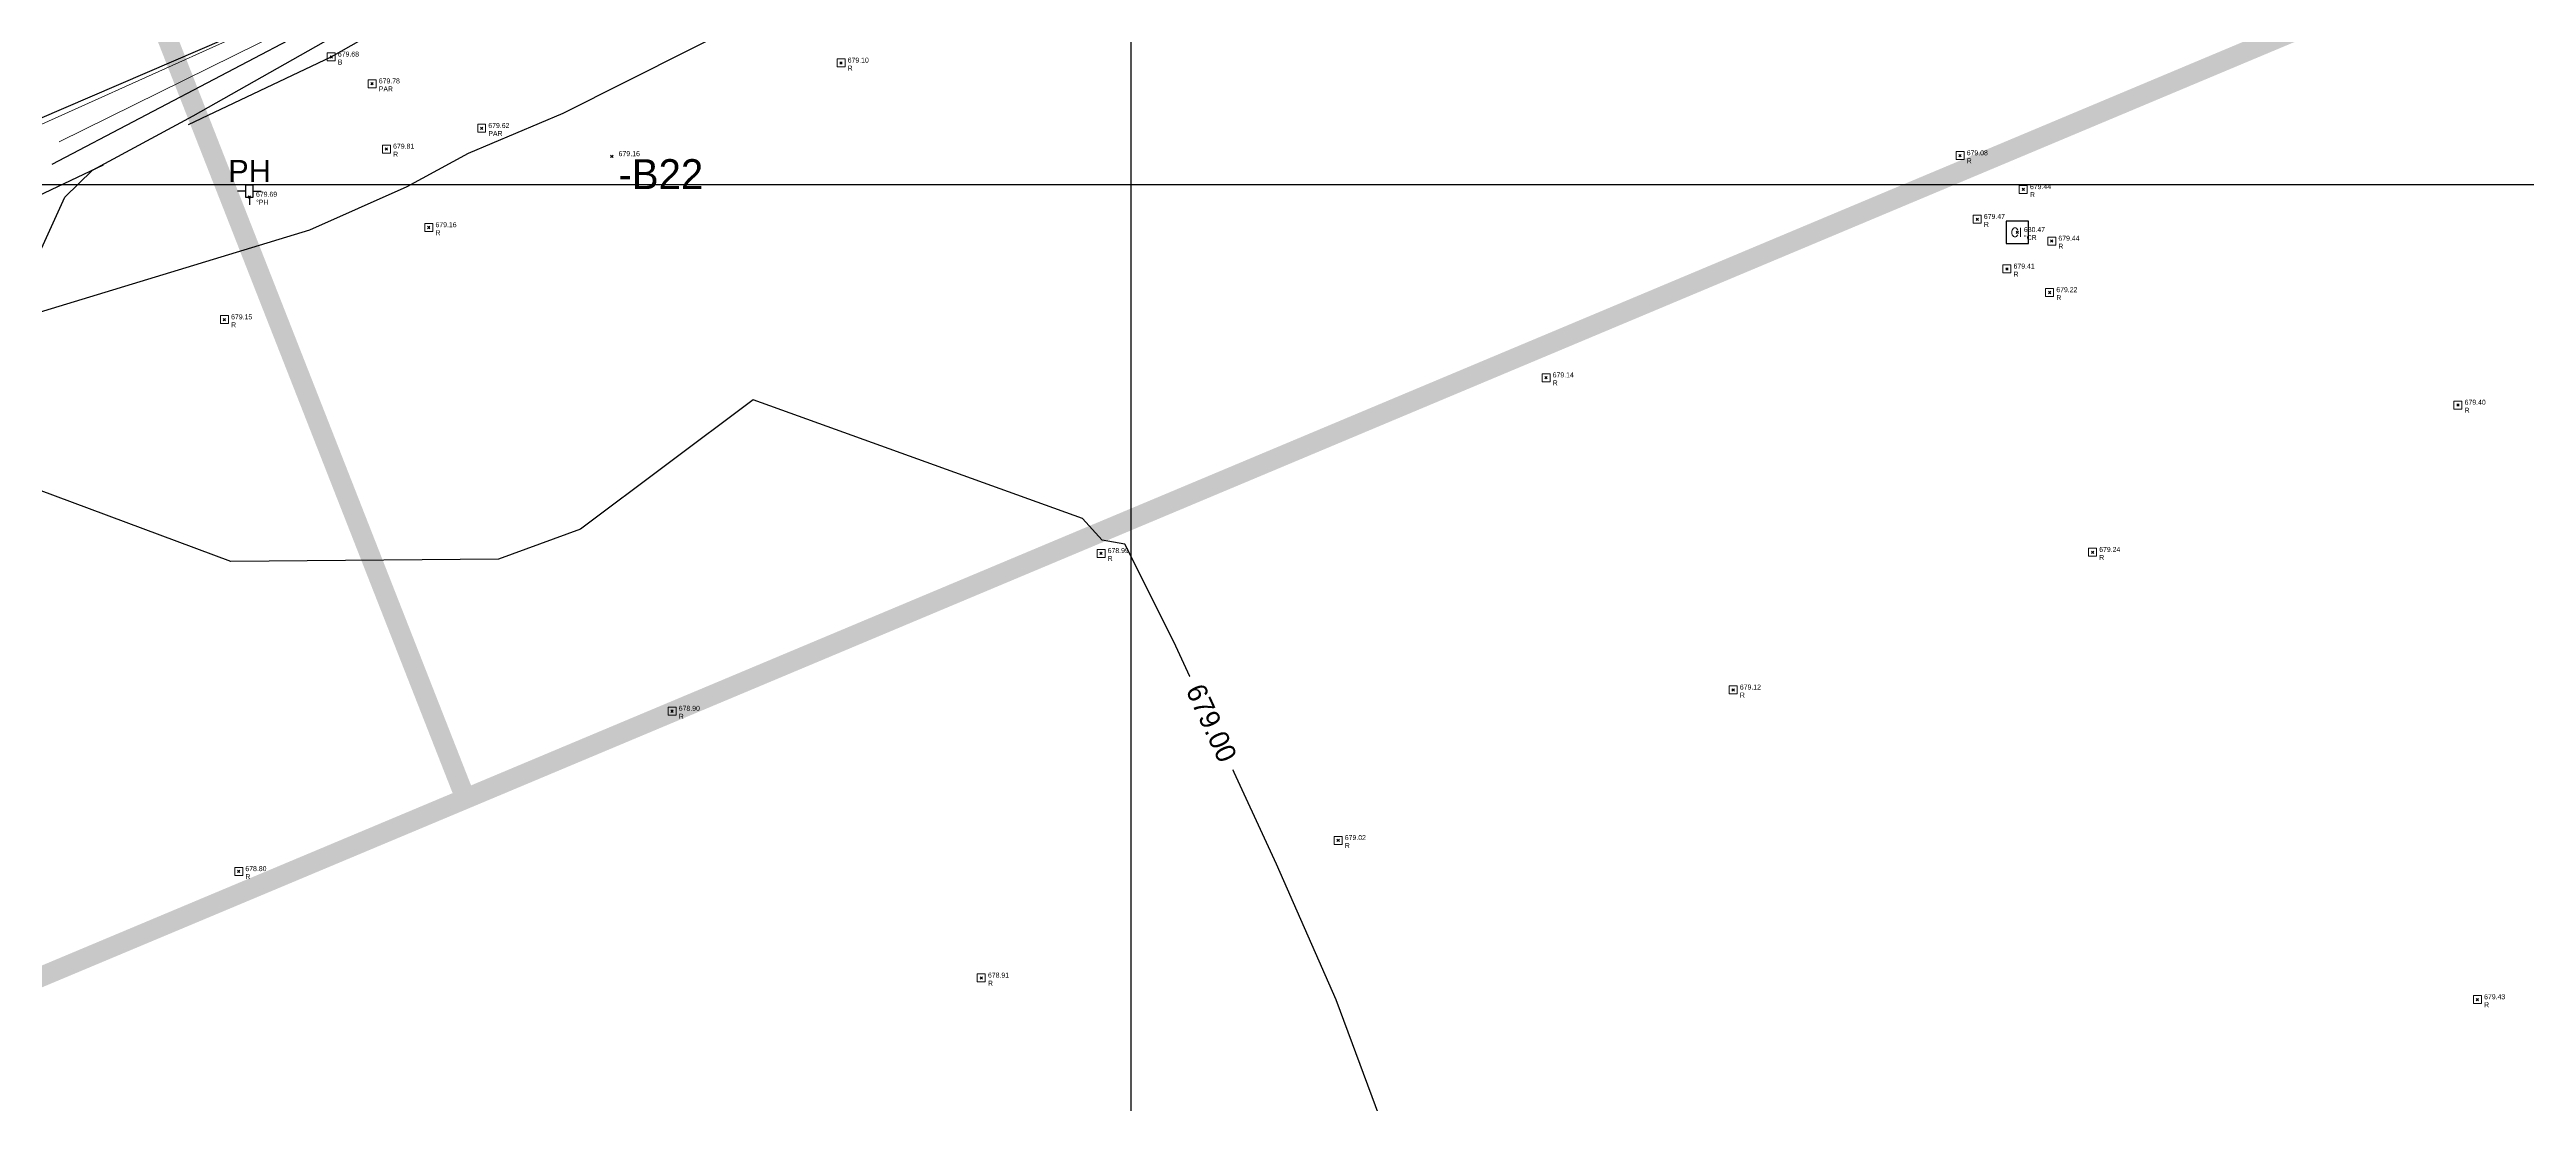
# Model space of a CAD drawing. Extents: x 350769 to 354978, y 6304672 to 6307963.
# Drawn here: x 352472.9 to 352534.9, y 6305877 to 6305903.4 of the extents above; entities that cross this region are included whole.
import ezdxf

# ---------------------------------------------------------------- set-up
doc = ezdxf.new("R2010")
doc.units = 0
doc.header["$PDMODE"] = 35
doc.header["$PDSIZE"] = 0.03
for name, pattern in [('4.0 - LO RECABARREN - DESNIVEL NUEVO$0$HIDDEN', [0.375, 0.25, -0.125]), ('CONTINUOS', [0]), ('DASHDOT', [1, 0.5, -0.25, 0, -0.25]), ('DASHED', [19.05, 12.7, -6.35]), ('PHANTOM', [23.5, 11.75, -2.35, 2.35, -2.35, 2.35, -2.35])]:
    doc.linetypes.add(name, pattern=pattern)
doc.layers.get('0').update_dxf_attribs({"linetype": 'CONTINUOUS'})
doc.layers.get('Defpoints').update_dxf_attribs({"linetype": 'CONTINUOUS'})
for name, color, linetype in [('02_Geo ext_Acotamiento', 7, 'CONTINUOUS'), ('03_S2_Pav ext_Borde vereda', 7, 'CONTINUOUS'), ('1-CANAL', 150, 'PHANTOM'), ('1-coordenadas', 8, 'CONTINUOUS'), ('3-CANAL FDO', 141, 'PHANTOM'), ('C-TINN', 5, 'CONTINUOUS'), ('C-TOPO-MINR', 8, 'CONTINUOUS'), ('V-NODE-TEXT DIC 2012', 31, 'CONTINUOUS'), ('Z-CR', 253, 'CONTINUOUS'), ('Z-PH', 253, 'CONTINUOUS')]:
    doc.layers.add(name, color=color, linetype=linetype)
doc.layers.add('0_ASD_LINEA OFICIAL', color=253, linetype='DASHDOT', lineweight=20)
doc.layers.add('0_ASD_TOPOGRAFIA_ELEMENTOS', color=9, linetype='CONTINUOS', lineweight=5, true_color=0xbdbdbd)
doc.styles.add('A', font='arial.ttf', dxfattribs={"height": 2})
doc.styles.add('ROMANS', font='romans.shx', dxfattribs={"width": 0.65})
doc.dimstyles.new('Principal', dxfattribs={"dimscale": 0, "dimtxt": 2, "dimasz": 2, "dimexe": 1, "dimexo": 1, "dimtad": 1, "dimrnd": 0.05, "dimzin": 1, "dimtxsty": 'ROMANS', "dimcen": 2.5, "dimclrt": 2, "dimaunit": 2, "dimadec": 0, "dimazin": 0, "dimtfac": 1, "dimtmove": 0, "dimatfit": 3, "dimfxl": 1, "dimfxlon": 1, "dimarcsym": 0})

# ---------------------------------------------------------------- blocks, each defined once
blk = doc.blocks.new('COORDENADAS')
at = {"layer": '1-coordenadas'}
for p, q in [((320, -900.625), (320, -0.625)), ((20, -300.625), (1420, -300.625))]:
    blk.add_line(p, q, dxfattribs=at)
blk = doc.blocks.new('PH')
at = {"layer": 'Z-PH'}
for p, q in [((-0.098, 0.148), (-0.295, 0.148)), ((-0.098, 0.295), (-0.098, 0)), ((0.098, 0.295), (-0.098, 0.295)), ((-0.098, 0), (-0.01, 0)), ((0.01, 0), (0.098, 0)), ((0.098, 0), (0.098, 0.295)), ((0.098, 0.148), (0.295, 0.148)), ((0, -0.01), (0, -0.197))]:
    blk.add_line(p, q, dxfattribs=at)
blk.add_circle((0, 0), 0.00984, dxfattribs=at)
at = {"layer": 'Z-PH', "style": 'A'}
blk.add_text('PH', height=0.55, dxfattribs=at).set_placement((-0.527, 0.377))
blk = doc.blocks.new('CR')
at = {"layer": 'Z-CR', "color": 9, "true_color": 0xbdbdbd}
for p, q in [((-1.12, 1.12), (-1.12, -1.12)), ((1.12, 1.12), (-1.12, 1.12)), ((1.12, -1.12), (1.12, 1.12)), ((-1.12, -1.12), (1.12, -1.12))]:
    blk.add_line(p, q, dxfattribs=at)
at = {"layer": 'Z-CR', "color": 9, "true_color": 0xbdbdbd, "style": 'ROMANS'}
blk.add_text('CI', height=0.9, dxfattribs=at).set_placement((-0.65, -0.45))
blk = doc.blocks.new('*D1236')
at = {"layer": '02_Geo ext_Acotamiento', "color": 0, "lineweight": -2, "transparency": 16777216}
blk.add_line((352474.045, 6305972.496), (352473.119, 6305978.179), dxfattribs=at)
at = {"layer": '02_Geo ext_Acotamiento', "color": 0, "transparency": 16777216}
blk.add_solid([(352473.283, 6305978.206), (352472.954, 6305978.153), (352472.958, 6305979.166)], dxfattribs=at)
at = {"layer": 'Defpoints', "color": 0, "transparency": 16777216}
for p in [(352472.958, 6305979.166), (352596.042, 6305224.025)]:
    blk.add_point(p, dxfattribs=at)
at = {"layer": '02_Geo ext_Acotamiento', "color": 2, "transparency": 16777216, "insert": (352474.582, 6305974.845), "char_height": 1, "attachment_point": 5, "rotation": 279.25748, "style": 'ROMANS'}
blk.add_mtext('R765,10', dxfattribs=at)
blk = doc.blocks.new('A$C27410629')
at = {"true_color": 0x136734, "transparency": 33554559}
h = blk.add_hatch(dxfattribs=at)
h.set_pattern_fill('ANSI31', color=116, scale=0.5)
h.set_pattern_definition([(45, (-8759.5625, -519.1036), (-1.12253202, 1.12253202), [])])
h.paths.add_polyline_path([(137.507, 1252.464, 0.117627), (109.815, 1254.194, 0.066925), (94.445, 1249.334, 0.315349), (64.302, 1196.27, 0.022683), (65.729, 1185.31), (112.36, 1218.953), (153.478, 1161.962), (172.105, 1139.481), (187.958, 1141.808), (193.565, 1120.466), (224.198, 1050.129), (250.62, 989.479), (268.153, 972.735, 0.000007), (291.49, 983.299), (238.195, 1105.634), (205.293, 1181.112), (177.053, 1197.652)])
at = {"layer": '0_ASD_LINEA OFICIAL', "ltscale": 8, "const_width": 0.5}
for points in [[(137.507, 1252.464), (177.053, 1197.652), (205.293, 1181.112), (238.195, 1105.634), (279.387, 1122.912), (245.58, 1209.119)], [(245.58, 1209.119), (279.387, 1122.912), (341.22, 1148.869), (329.815, 1226.935)]]:
    blk.add_lwpolyline(points, dxfattribs=at)
for points in [[(250.62, 989.479), (268.153, 972.735, 0.000007), (291.49, 983.299), (291.49, 983.299), (238.195, 1105.634), (205.293, 1181.112), (177.053, 1197.652), (137.615, 1252.315)], [(329.815, 1226.935), (341.22, 1148.869), (238.195, 1105.634), (291.49, 983.299), (321.978, 995.446), (326.454, 996.533), (296.029, 1064.505), (308.046, 1069.695), (363.611, 1093.689), (361.431, 1107.626), (353.439, 1158.713), (341.91, 1227.807, -0.046618), (405.464, 1246.359), (405.095, 1249.329)]]:
    blk.add_lwpolyline(points, format="xyb", dxfattribs=at)
blk = doc.blocks.new('*D1281')
at = {"layer": '02_Geo ext_Acotamiento', "color": 0, "lineweight": -2, "transparency": 16777216}
blk.add_line((352488.017, 6305991.643), (352486.313, 6305997.143), dxfattribs=at)
at = {"layer": '02_Geo ext_Acotamiento', "color": 0, "transparency": 16777216}
blk.add_solid([(352486.472, 6305997.192), (352486.154, 6305997.094), (352486.017, 6305998.098)], dxfattribs=at)
at = {"layer": 'Defpoints', "color": 0, "transparency": 16777216}
for p in [(352486.017, 6305998.098), (352516.414, 6305900.001)]:
    blk.add_point(p, dxfattribs=at)
at = {"layer": '02_Geo ext_Acotamiento', "color": 2, "transparency": 16777216, "insert": (352488.224, 6305994.043), "char_height": 1, "attachment_point": 5, "rotation": 287.21652, "style": 'ROMANS'}
blk.add_mtext('R102,70', dxfattribs=at)
blk = doc.blocks.new('TOPOGRAFIA')
at = {"layer": '1-CANAL', "color": 9, "true_color": 0xbdbdbd, "flags": 128}
blk.add_lwpolyline([(390410.425, 6302877.471), (390411.43, 6302878.668), (390417.383, 6302880.527), (390418.627, 6302880.78), (390429.948, 6302884.642), (390440.217, 6302888.095), (390449.414, 6302891.566), (390460.027, 6302895.068), (390470.05, 6302898.48), (390479.987, 6302903.192), (390490.293, 6302909.07), (390498.843, 6302913.912), (390509.936, 6302918.991), (390519.355, 6302923.819), (390527.617, 6302929.369), (390535.896, 6302933.049), (390543.608, 6302937.795), (390559.216, 6302945.658), (390566.769, 6302950.54), (390577.792, 6302956.685), (390589.197, 6302962.296), (390596.716, 6302966.701), (390606.382, 6302970.815)], dxfattribs=at)
at = {"layer": '1-CANAL', "color": 9, "lineweight": 0, "true_color": 0xbdbdbd, "flags": 128}
blk.add_lwpolyline([(390469.486, 6302900.042), (390479.363, 6302904.488)], dxfattribs=at)
at = {"layer": '1-coordenadas', "color": 9, "linetype": '4.0 - LO RECABARREN - DESNIVEL NUEVO$0$HIDDEN', "lineweight": 0, "ltscale": 50, "true_color": 0xbdbdbd}
for p, q in [((390500, 6302300), (390500, 6303200)), ((390200, 6302900), (390900, 6302900))]:
    blk.add_line(p, q, dxfattribs=at)
at = {"layer": '3-CANAL FDO', "color": 9, "true_color": 0xbdbdbd, "flags": 128}
blk.add_lwpolyline([(390410.291, 6302874.382), (390410.045, 6302876.002), (390409.921, 6302876.491), (390410.015, 6302877.454), (390410.261, 6302877.634), (390411.408, 6302879.012), (390417.173, 6302880.892), (390418.341, 6302881.327), (390429.641, 6302885.121), (390440.068, 6302888.62), (390449.007, 6302892.011), (390459.544, 6302895.544), (390469.987, 6302898.925), (390479.581, 6302903.965), (390489.75, 6302909.574), (390498.99, 6302914.674), (390509.501, 6302919.669), (390519.234, 6302924.649), (390527.598, 6302929.651), (390535.204, 6302933.735), (390543.553, 6302938.076), (390559.196, 6302946.235), (390566.606, 6302950.922), (390577.734, 6302956.994), (390589.104, 6302962.508), (390596.762, 6302966.908), (390606.237, 6302970.98)], dxfattribs=at)
at = {"layer": '3-CANAL FDO', "color": 9, "lineweight": 0, "true_color": 0xbdbdbd, "flags": 128}
blk.add_lwpolyline([(390407.941, 6302877.27), (390409.017, 6302877.719), (390409.138, 6302877.888), (390411.187, 6302879.377), (390415.9, 6302881.005), (390416.134, 6302881.777), (390416.728, 6302881.895), (390417.024, 6302881.333), (390418.234, 6302881.708), (390429.442, 6302885.472), (390439.95, 6302888.955), (390448.876, 6302892.276), (390459.421, 6302895.901), (390469.693, 6302899.34), (390479.438, 6302904.157), (390489.646, 6302909.926), (390498.837, 6302914.947)], dxfattribs=at)
at = {"layer": 'C-TINN', "color": 9, "linetype": 'Continuous', "lineweight": 0, "true_color": 0xbdbdbd}
for points, elevation in [([(390479.887, 6302903.092), (390479.887, 6302903.292), (390480.087, 6302903.292), (390480.087, 6302903.092), (390479.887, 6302903.092)], 679.679), ([(390492.642, 6302902.941), (390492.642, 6302903.141), (390492.842, 6302903.141), (390492.842, 6302902.941), (390492.642, 6302902.941)], 679.105), ([(390480.91, 6302902.42), (390480.91, 6302902.62), (390481.11, 6302902.62), (390481.11, 6302902.42), (390480.91, 6302902.42)], 679.78), ([(390483.651, 6302901.305), (390483.651, 6302901.505), (390483.851, 6302901.505), (390483.851, 6302901.305), (390483.651, 6302901.305)], 679.615), ([(390481.268, 6302900.787), (390481.268, 6302900.987), (390481.468, 6302900.987), (390481.468, 6302900.787), (390481.268, 6302900.787)], 679.814), ([(390520.64, 6302900.622), (390520.64, 6302900.822), (390520.84, 6302900.822), (390520.84, 6302900.622), (390520.64, 6302900.622)], 679.083), ([(390522.223, 6302899.775), (390522.223, 6302899.975), (390522.423, 6302899.975), (390522.423, 6302899.775), (390522.223, 6302899.775)], 679.437), ([(390482.328, 6302898.823), (390482.328, 6302899.023), (390482.528, 6302899.023), (390482.528, 6302898.823), (390482.328, 6302898.823)], 679.161), ([(390521.07, 6302899.029), (390521.07, 6302899.229), (390521.27, 6302899.229), (390521.27, 6302899.029), (390521.07, 6302899.029)], 679.471), ([(390522.934, 6302898.484), (390522.934, 6302898.684), (390523.134, 6302898.684), (390523.134, 6302898.484), (390522.934, 6302898.484)], 679.443), ([(390521.812, 6302897.786), (390521.812, 6302897.986), (390522.012, 6302897.986), (390522.012, 6302897.786), (390521.812, 6302897.786)], 679.409), ([(390522.882, 6302897.197), (390522.882, 6302897.397), (390523.082, 6302897.397), (390523.082, 6302897.197), (390522.882, 6302897.197)], 679.223), ([(390477.215, 6302896.517), (390477.215, 6302896.717), (390477.415, 6302896.717), (390477.415, 6302896.517), (390477.215, 6302896.517)], 679.153), ([(390510.281, 6302895.064), (390510.281, 6302895.264), (390510.481, 6302895.264), (390510.481, 6302895.064), (390510.281, 6302895.064)], 679.142), ([(390533.098, 6302894.38), (390533.098, 6302894.58), (390533.298, 6302894.58), (390533.298, 6302894.38), (390533.098, 6302894.38)], 679.399), ([(390499.147, 6302890.669), (390499.147, 6302890.869), (390499.347, 6302890.869), (390499.347, 6302890.669), (390499.147, 6302890.669)], 678.992), ([(390523.955, 6302890.696), (390523.955, 6302890.896), (390524.155, 6302890.896), (390524.155, 6302890.696), (390523.955, 6302890.696)], 679.238), ([(390514.964, 6302887.253), (390514.964, 6302887.453), (390515.164, 6302887.453), (390515.164, 6302887.253), (390514.964, 6302887.253)], 679.124), ([(390488.415, 6302886.721), (390488.415, 6302886.921), (390488.615, 6302886.921), (390488.615, 6302886.721), (390488.415, 6302886.721)], 678.903), ([(390505.08, 6302883.487), (390505.08, 6302883.687), (390505.28, 6302883.687), (390505.28, 6302883.487), (390505.08, 6302883.487)], 679.018), ([(390477.572, 6302882.709), (390477.572, 6302882.909), (390477.772, 6302882.909), (390477.772, 6302882.709), (390477.572, 6302882.709)], 678.804), ([(390496.152, 6302880.044), (390496.152, 6302880.244), (390496.352, 6302880.244), (390496.352, 6302880.044), (390496.152, 6302880.044)], 678.914), ([(390533.585, 6302879.503), (390533.585, 6302879.703), (390533.785, 6302879.703), (390533.785, 6302879.503), (390533.585, 6302879.503)], 679.427)]:
    blk.add_lwpolyline(points, dxfattribs=dict(at, elevation=elevation))
for p in [(390479.987, 6302903.192, 679.679), (390492.742, 6302903.041, 679.105), (390481.01, 6302902.52, 679.78), (390481.368, 6302900.887, 679.814), (390483.751, 6302901.405, 679.615), (390520.74, 6302900.722, 679.083), (390522.323, 6302899.875, 679.437), (390521.17, 6302899.129, 679.471), (390482.428, 6302898.923, 679.161), (390523.034, 6302898.584, 679.443), (390521.912, 6302897.886, 679.409), (390522.982, 6302897.297, 679.223), (390477.315, 6302896.617, 679.153), (390510.381, 6302895.164, 679.142), (390533.198, 6302894.48, 679.399), (390499.247, 6302890.769, 678.992), (390524.055, 6302890.796, 679.238), (390515.064, 6302887.353, 679.124), (390488.515, 6302886.821, 678.903), (390505.18, 6302883.587, 679.018), (390477.672, 6302882.809, 678.804), (390496.252, 6302880.144, 678.914), (390533.685, 6302879.603, 679.427)]:
    blk.add_point(p, dxfattribs=at)
at = {"layer": 'C-TOPO-MINR', "color": 9, "linetype": 'Continuous', "lineweight": -3, "true_color": 0xbdbdbd}
for points, elevation in [([(390540.456, 6302908.189), (390530.564, 6302912.727), (390524.123, 6302915.867), (390521.992, 6302917.078), (390517.172, 6302916.502), (390511.858, 6302913.91), (390510.192, 6302913.189), (390500.619, 6302908.69), (390498.353, 6302907.675), (390492.14, 6302904.975), (390485.778, 6302901.774), (390483.416, 6302900.776), (390481.878, 6302899.943), (390479.443, 6302898.859), (390471.914, 6302896.561)], 679.5), ([(390471.95, 6302896.675), (390473.319, 6302899.685), (390474.018, 6302900.362), (390476.531, 6302901.717), (390479.793, 6302903.561), (390486.342, 6302907.346), (390489.929, 6302909.408), (390491.848, 6302910.575), (390494.494, 6302912.192), (390494.738, 6302912.514), (390496.151, 6302913.48), (390489.605, 6302910.261), (390486.189, 6302908.268), (390479.81, 6302904.756), (390479.415, 6302904.538), (390479.335, 6302904.501), (390469.986, 6302900.483)], 679.5), ([(390516.89, 6302832.001), (390514.204, 6302843.337), (390509.52, 6302845.812), (390505.916, 6302845.4), (390502.799, 6302845.475), (390502.002, 6302852.513), (390501.861, 6302853.208), (390501.773, 6302853.509), (390504.564, 6302858.582), (390507.674, 6302865.91), (390508.709, 6302869.953), (390505.133, 6302879.598), (390503.635, 6302882.991), (390501.073, 6302888.559), (390499.841, 6302891.003), (390499.276, 6302891.102), (390498.786, 6302891.638), (390490.545, 6302894.61), (390486.226, 6302891.371), (390484.169, 6302890.622), (390477.472, 6302890.564), (390469.117, 6302893.678)], 679)]:
    blk.add_lwpolyline(points, dxfattribs=dict(at, elevation=elevation))
at = {"layer": 'V-NODE-TEXT DIC 2012', "color": 9, "lineweight": 0, "true_color": 0xbdbdbd}
for p in [(390479.987, 6302903.192), (390492.742, 6302903.041), (390481.01, 6302902.52), (390481.368, 6302900.887), (390483.751, 6302901.405), (390487.008, 6302900.701), (390520.74, 6302900.722), (390477.938, 6302899.685), (390522.323, 6302899.875), (390521.17, 6302899.129), (390482.428, 6302898.923), (390522.171, 6302898.801), (390523.034, 6302898.584), (390521.912, 6302897.886), (390522.982, 6302897.297), (390477.315, 6302896.617), (390510.381, 6302895.164), (390533.198, 6302894.48), (390499.247, 6302890.769), (390524.055, 6302890.796), (390515.064, 6302887.353), (390488.515, 6302886.821), (390505.18, 6302883.587), (390477.672, 6302882.809), (390496.252, 6302880.144), (390533.685, 6302879.603)]:
    blk.add_point(p, dxfattribs=at)
at = {"layer": 'Z-CR', "color": 9, "lineweight": 0, "true_color": 0xbdbdbd, "xscale": 0.25, "yscale": 0.25, "zscale": 0.25}
blk.add_blockref('CR', (390522.171, 6302898.801), dxfattribs=at)
at = {"layer": 'Z-PH', "color": 9, "lineweight": 0, "true_color": 0xbdbdbd}
blk.add_blockref('PH', (390477.938, 6302899.685), dxfattribs=at)
at = {"layer": 'V-NODE-TEXT DIC 2012', "color": 9, "lineweight": 0, "true_color": 0xbdbdbd}
for s, height, p in [('679.68', 0.125, (390480.154, 6302903.2)), ('B', 0.125, (390480.154, 6302903)), ('679.10', 0.125, (390492.909, 6302903.049)), ('R', 0.125, (390492.909, 6302902.849)), ('679.78', 0.125, (390481.177, 6302902.528)), ('PAR', 0.125, (390481.177, 6302902.328)), ('679.62', 0.125, (390483.918, 6302901.413)), ('679.81', 0.125, (390481.535, 6302900.895)), ('PAR', 0.125, (390483.918, 6302901.213)), ('R', 0.125, (390481.535, 6302900.695)), ('679.16', 0.127, (390487.175, 6302900.708)), ('-B22', 0.75, (390487.175, 6302899.883)), ('679.08', 0.125, (390520.907, 6302900.73)), ('R', 0.125, (390520.907, 6302900.53)), ('679.69', 0.125, (390478.105, 6302899.693)), ('°PH', 0.125, (390478.105, 6302899.493)), ('679.44', 0.125, (390522.49, 6302899.883)), ('R', 0.125, (390522.49, 6302899.683)), ('679.16', 0.125, (390482.595, 6302898.931)), ('679.47', 0.125, (390521.337, 6302899.137)), ('R', 0.125, (390521.337, 6302898.937)), ('R', 0.125, (390482.595, 6302898.731)), ('680.47', 0.125, (390522.338, 6302898.809)), ('°CR', 0.125, (390522.338, 6302898.609)), ('679.44', 0.125, (390523.201, 6302898.592)), ('R', 0.125, (390523.201, 6302898.392)), ('679.41', 0.125, (390522.079, 6302897.894)), ('R', 0.125, (390522.079, 6302897.694)), ('679.22', 0.125, (390523.149, 6302897.305)), ('R', 0.125, (390523.149, 6302897.105)), ('679.15', 0.125, (390477.482, 6302896.625)), ('R', 0.125, (390477.482, 6302896.425)), ('679.14', 0.125, (390510.548, 6302895.172)), ('R', 0.125, (390510.548, 6302894.972)), ('679.40', 0.125, (390533.365, 6302894.488)), ('R', 0.125, (390533.365, 6302894.288)), ('678.99', 0.125, (390499.414, 6302890.777)), ('R', 0.125, (390499.414, 6302890.577)), ('679.24', 0.125, (390524.222, 6302890.804)), ('R', 0.125, (390524.222, 6302890.604)), ('679.12', 0.125, (390515.231, 6302887.361)), ('R', 0.125, (390515.231, 6302887.161)), ('678.90', 0.125, (390488.682, 6302886.829)), ('R', 0.125, (390488.682, 6302886.629)), ('679.02', 0.125, (390505.347, 6302883.595)), ('R', 0.125, (390505.347, 6302883.395)), ('678.80', 0.125, (390477.839, 6302882.817)), ('R', 0.125, (390477.839, 6302882.617)), ('678.91', 0.125, (390496.419, 6302880.152)), ('R', 0.125, (390496.419, 6302879.952)), ('679.43', 0.125, (390533.852, 6302879.611)), ('R', 0.125, (390533.852, 6302879.411))]:
    blk.add_text(s, height=height, dxfattribs=at).set_placement(p)
at = {"layer": 'C-TOPO-MINR', "color": 9, "linetype": 'Continuous', "lineweight": 0, "true_color": 0xbdbdbd, "insert": (390502.009, 6302886.523, 679), "char_height": 0.5, "width": 2.50095, "attachment_point": 5, "rotation": 294.71028, "bg_fill": 3, "box_fill_scale": 1.0635, "bg_fill_color": 9, "bg_fill_true_color": 13158600, "bg_fill_transparency": 0}
blk.add_mtext('679.00', dxfattribs=at)
at = {"layer": '0_ASD_LINEA OFICIAL', "ltscale": 8, "const_width": 0.5}
blk.add_lwpolyline([(390427.742, 6302814.067), (390462.175, 6302752.282), (390383.071, 6302730.605), (390309.799, 6302723.349), (390311.369, 6302703.307), (390386.745, 6302710.871), (390472.116, 6302734.448), (390495.667, 6302745.108), (390523.305, 6302756.109), (390473.799, 6302802.291, -0.151019), (390428.285, 6302881.719), (390391.708, 6302986.357, -0.035367), (390370.183, 6302995.884, 0.28109), (390309.679, 6302995.976), (390362.106, 6302925.874), (390362.105, 6302925.873), (390363.124, 6302924.511, -0.033436), (390384.93, 6302890.884), (390427.742, 6302814.067)], format="xyb", dxfattribs=at)
blk.add_lwpolyline([(390427.742, 6302814.067), (390462.175, 6302752.282), (390383.071, 6302730.605), (390309.799, 6302723.349), (390311.369, 6302703.307), (390386.745, 6302710.871), (390472.116, 6302734.448), (390495.667, 6302745.108), (390523.305, 6302756.109), (390473.799, 6302802.291, -0.151019), (390428.285, 6302881.719), (390391.708, 6302986.357, -0.035367), (390370.183, 6302995.884, 0.28109), (390309.679, 6302995.976), (390362.106, 6302925.874), (390362.105, 6302925.873), (390363.124, 6302924.511, -0.033436), (390384.93, 6302890.884), (390427.742, 6302814.067)], format="xyb", dxfattribs=at)

msp = doc.modelspace()

# ---------------------------------------------------------------- block references
at = {"color": 252, "linetype": 'DASHED'}
msp.add_blockref('COORDENADAS', (352180, 6306200.625), dxfattribs=at)
at = {"layer": '03_S2_Pav ext_Borde vereda', "linetype": 'Continuous'}
msp.add_blockref('A$C27410629', (352203.962, 6304761.714), dxfattribs=at)
at = {"layer": 'Z-CR', "xscale": 0.25, "yscale": 0.25, "zscale": 0.25}
msp.add_blockref('CR', (352522.171, 6305898.801), dxfattribs=at)
at = {"layer": 'Z-PH'}
msp.add_blockref('PH', (352477.938, 6305899.685), dxfattribs=at)

# ---------------------------------------------------------------- dimensions: what is measured, and where the dimension line sits
at = {"layer": '02_Geo ext_Acotamiento'}
for center, mpoint, override, picture, middle in [((352516.414, 6305900.001), (352486.017, 6305998.098), {"dimscale": 0, "dimfxl": 0.22}, '*D1281', (352487.357, 6305993.774)), ((352596.042, 6305224.025), (352472.958, 6305979.166), {"dimscale": 0, "dimaunit": 0, "dimfxl": 0.22, "dimarcsym": 1}, '*D1236', (352473.686, 6305974.698))]:
    dim = msp.add_radius_dim(center=center, mpoint=mpoint, dimstyle='Principal', override=override, dxfattribs=at)
    dim.commit()
    dim.dimension.update_dxf_attribs({"geometry": picture, "text_midpoint": middle, "dimtype": 164})

# ---------------------------------------------------------------- next in the draw order: block references
at = {"layer": '0_ASD_TOPOGRAFIA_ELEMENTOS', "color": 30, "true_color": 0xf26507}
msp.add_blockref('TOPOGRAFIA', (-38000, 3000), dxfattribs=at)

doc.saveas('drawing.dxf')
